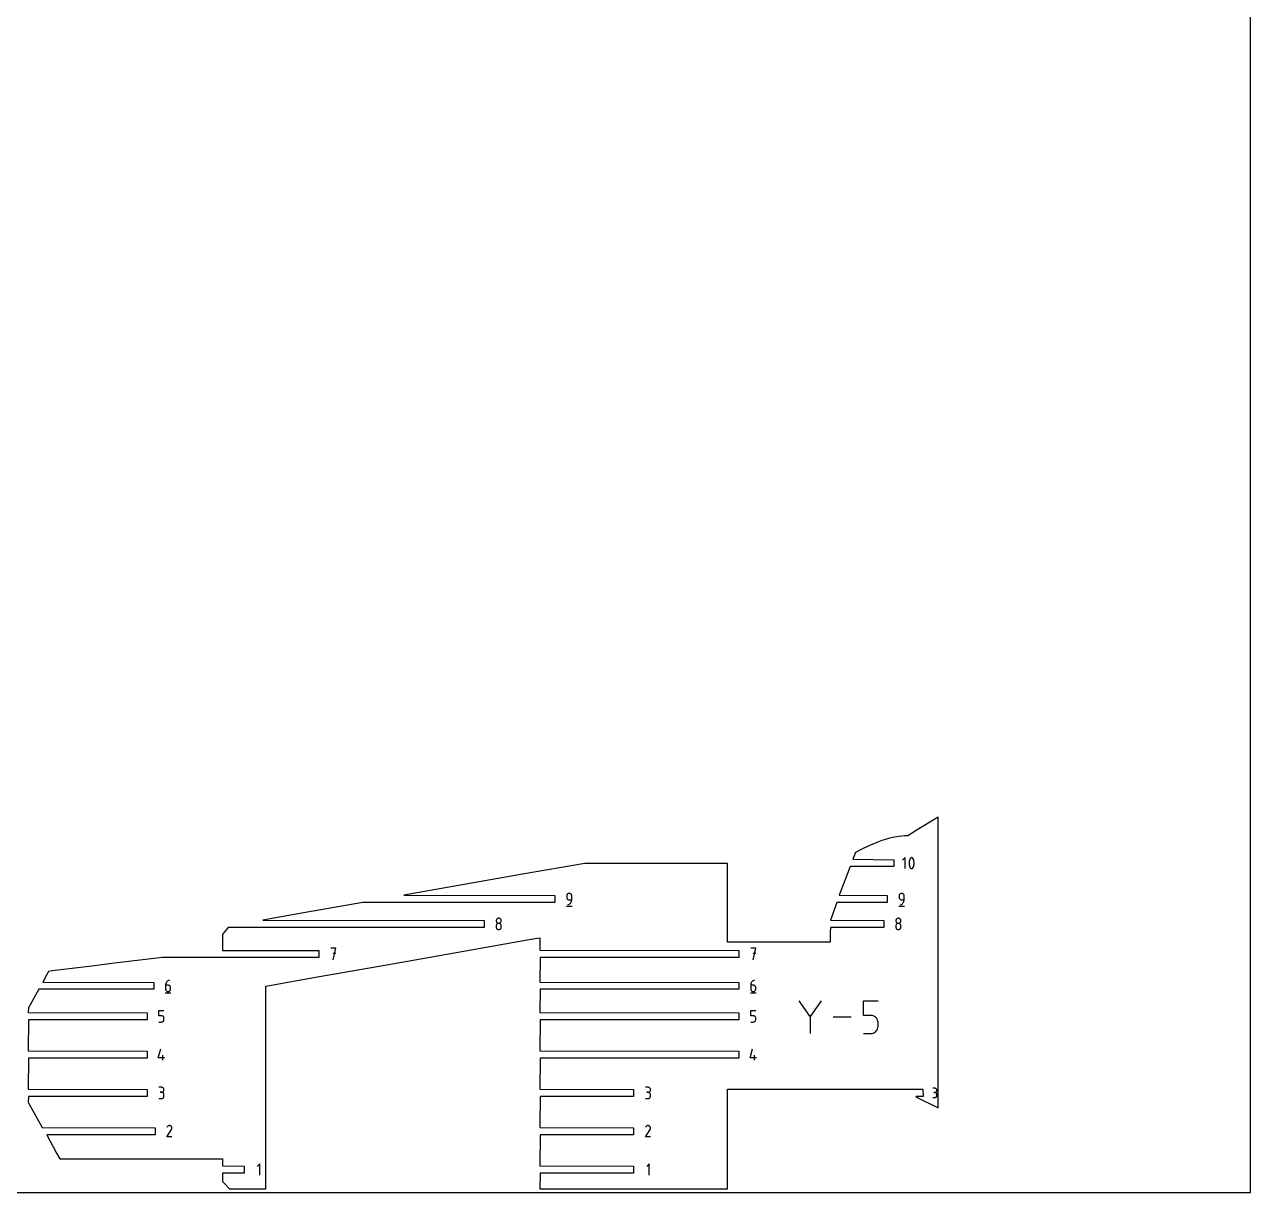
# Model space of a CAD drawing. Extents: x 0 to 900, y 0 to 1000.
# Drawn here: x 385 to 900, y 0 to 491 of the extents above; entities that cross this region are included whole.
import ezdxf

# ---------------------------------------------------------------- set-up
doc = ezdxf.new("R2010")
doc.units = 0

msp = doc.modelspace()

# ---------------------------------------------------------------- linework, layer by layer
at = {"layer": 'annotation', "color": 1}
for p, q in [((754.936524, 140.647432), (753.909946, 139.620564)), ((754.936524, 136.029712), (754.936524, 140.647432)), ((756.712626, 139.000198), (756.668373, 138.557967)), ((756.801131, 139.437188), (756.712626, 139.000198)), ((756.93389, 139.865521), (756.801131, 139.437188)), ((757.110901, 140.281782), (756.93389, 139.865521)), ((757.17051, 140.380909), (757.110901, 140.281782)), ((757.110901, 140.281782), (757.110901, 140.281782)), ((757.244799, 140.465383), (757.17051, 140.380909)), ((757.331308, 140.534386), (757.244799, 140.465383)), ((757.427576, 140.587101), (757.331308, 140.534386)), ((757.531145, 140.62271), (757.427576, 140.587101)), ((757.639554, 140.640396), (757.531145, 140.62271)), ((757.750345, 140.639341), (757.639554, 140.640396)), ((757.861057, 140.618727), (757.750345, 140.639341)), ((757.969231, 140.577738), (757.861057, 140.618727)), ((758.010641, 140.555977), (757.969231, 140.577738)), ((757.969231, 140.577738), (757.969231, 140.577738)), ((758.050379, 140.530982), (758.010641, 140.555977)), ((758.08825, 140.50295), (758.050379, 140.530982)), ((758.124062, 140.47208), (758.08825, 140.50295)), ((758.157622, 140.438569), (758.124062, 140.47208)), ((758.188736, 140.402614), (758.157622, 140.438569)), ((758.217212, 140.364415), (758.188736, 140.402614)), ((758.242856, 140.324168), (758.217212, 140.364415)), ((758.265476, 140.282072), (758.242856, 140.324168)), ((758.443345, 139.864953), (758.265476, 140.282072)), ((758.265476, 140.282072), (758.265476, 140.282072)), ((758.576748, 139.435976), (758.443345, 139.864953)), ((758.665682, 138.998557), (758.576748, 139.435976)), ((758.71015, 138.556111), (758.665682, 138.998557)), ((756.668373, 138.557967), (756.668373, 138.11391)), ((756.668373, 138.11391), (756.712626, 137.671443)), ((756.712626, 137.671443), (756.801131, 137.233981)), ((756.801131, 137.233981), (756.93389, 136.80494)), ((756.93389, 136.80494), (757.110901, 136.387735)), ((757.110901, 136.387735), (757.110901, 136.387735)), ((757.110901, 136.387735), (757.133439, 136.345723)), ((757.133439, 136.345723), (757.158894, 136.305677)), ((757.158894, 136.305677), (757.187159, 136.267718)), ((757.187159, 136.267718), (757.218126, 136.231969)), ((757.218126, 136.231969), (757.25169, 136.198552)), ((757.25169, 136.198552), (757.287741, 136.167586)), ((757.287741, 136.167586), (757.326174, 136.139195)), ((757.326174, 136.139195), (757.36688, 136.113499)), ((757.36688, 136.113499), (757.409753, 136.090621)), ((757.409753, 136.090621), (757.409753, 136.090621)), ((757.409753, 136.090621), (757.517074, 136.050501)), ((757.517074, 136.050501), (757.627142, 136.030569)), ((757.627142, 136.030569), (757.737466, 136.030012)), ((757.737466, 136.030012), (757.84556, 136.048017)), ((757.84556, 136.048017), (757.948935, 136.083771)), ((757.948935, 136.083771), (758.045102, 136.136461)), ((758.045102, 136.136461), (758.131573, 136.205276)), ((758.131573, 136.205276), (758.205861, 136.289401)), ((758.205861, 136.289401), (758.265476, 136.388025)), ((758.265476, 136.388025), (758.443345, 136.804372)), ((758.265476, 136.388025), (758.265476, 136.388025)), ((758.443345, 136.804372), (758.576748, 137.23277)), ((758.576748, 137.23277), (758.665682, 137.669802)), ((758.665682, 137.669802), (758.71015, 138.112055)), ((758.71015, 138.112055), (758.71015, 138.556111)), ((612.875196, 124.765575), (612.857987, 124.573819)), ((612.857987, 124.573819), (612.857987, 124.040118)), ((612.857987, 124.040118), (612.857987, 124.040118)), ((612.857987, 124.040118), (612.875196, 123.848372)), ((612.924798, 124.9461), (612.875196, 124.765575)), ((612.875196, 123.848372), (612.924798, 123.667875)), ((613.003757, 125.11237), (612.924798, 124.9461)), ((612.924798, 123.667875), (613.003757, 123.501645)), ((613.109033, 125.261359), (613.003757, 125.11237)), ((613.237591, 125.390043), (613.109033, 125.261359)), ((613.386393, 125.495396), (613.237591, 125.390043)), ((613.5524, 125.574394), (613.386393, 125.495396)), ((613.732577, 125.62401), (613.5524, 125.574394)), ((613.923884, 125.641222), (613.732577, 125.62401)), ((614.115589, 125.62401), (613.923884, 125.641222)), ((613.923884, 125.641222), (613.923884, 125.641222)), ((614.295976, 125.574394), (614.115589, 125.62401)), ((614.462045, 125.495396), (614.295976, 125.574394)), ((614.610797, 125.390043), (614.462045, 125.495396)), ((614.739231, 125.261359), (614.610797, 125.390043)), ((614.844347, 125.11237), (614.739231, 125.261359)), ((614.923144, 124.9461), (614.844347, 125.11237)), ((614.972622, 124.765575), (614.923144, 124.9461)), ((614.989782, 124.573819), (614.972622, 124.765575)), ((614.989782, 122.973016), (614.989782, 124.573819)), ((614.989782, 124.573819), (614.989782, 124.573819)), ((752.466287, 124.765575), (752.449077, 124.573819)), ((752.449077, 124.573819), (752.449077, 124.040118)), ((752.449077, 124.040118), (752.449077, 124.040118)), ((752.449077, 124.040118), (752.466287, 123.848372)), ((752.515889, 124.9461), (752.466287, 124.765575)), ((752.466287, 123.848372), (752.515889, 123.667875)), ((752.594847, 125.11237), (752.515889, 124.9461)), ((752.515889, 123.667875), (752.594847, 123.501645)), ((752.700124, 125.261359), (752.594847, 125.11237)), ((752.828682, 125.390043), (752.700124, 125.261359)), ((752.977483, 125.495396), (752.828682, 125.390043)), ((753.143491, 125.574394), (752.977483, 125.495396)), ((753.323667, 125.62401), (753.143491, 125.574394)), ((753.514975, 125.641222), (753.323667, 125.62401)), ((753.706679, 125.62401), (753.514975, 125.641222)), ((753.514975, 125.641222), (753.514975, 125.641222)), ((753.887066, 125.574394), (753.706679, 125.62401)), ((754.053136, 125.495396), (753.887066, 125.574394)), ((754.201887, 125.390043), (754.053136, 125.495396)), ((754.330321, 125.261359), (754.201887, 125.390043)), ((754.435437, 125.11237), (754.330321, 125.261359)), ((754.514234, 124.9461), (754.435437, 125.11237)), ((754.563713, 124.765575), (754.514234, 124.9461)), ((754.580872, 124.573819), (754.563713, 124.765575)), ((754.580872, 122.973016), (754.580872, 124.573819)), ((754.580872, 124.573819), (754.580872, 124.573819)), ((612.724787, 120.241222), (615.124787, 120.241222)), ((613.003757, 123.501645), (613.109033, 123.352703)), ((613.109033, 123.352703), (613.237591, 123.22407)), ((613.237591, 123.22407), (613.386393, 123.118764)), ((613.386393, 123.118764), (613.5524, 123.039806)), ((613.390484, 120.841222), (613.695299, 120.954811)), ((613.390484, 120.841222), (613.390484, 120.841222)), ((613.5524, 123.039806), (613.732577, 122.990217)), ((613.695299, 120.954811), (613.975082, 121.108347)), ((613.732577, 122.990217), (613.923884, 122.973016)), ((613.923884, 122.973016), (614.989782, 122.973016)), ((613.975082, 121.108347), (614.226941, 121.297919)), ((614.226941, 121.297919), (614.447984, 121.519613)), ((614.447984, 121.519613), (614.635321, 121.769519)), ((614.635321, 121.769519), (614.786061, 122.043725)), ((614.786061, 122.043725), (614.897312, 122.338317)), ((614.897312, 122.338317), (614.966182, 122.649385)), ((614.966182, 122.649385), (614.989782, 122.973016)), ((752.315878, 120.241222), (754.715878, 120.241222)), ((752.594847, 123.501645), (752.700124, 123.352703)), ((752.700124, 123.352703), (752.828682, 123.22407)), ((752.828682, 123.22407), (752.977483, 123.118764)), ((752.977483, 123.118764), (753.143491, 123.039806)), ((752.981575, 120.841222), (753.28639, 120.954811)), ((752.981575, 120.841222), (752.981575, 120.841222)), ((753.143491, 123.039806), (753.323667, 122.990217)), ((753.28639, 120.954811), (753.566172, 121.108347)), ((753.323667, 122.990217), (753.514975, 122.973016)), ((753.514975, 122.973016), (754.580872, 122.973016)), ((753.566172, 121.108347), (753.818031, 121.297919)), ((753.818031, 121.297919), (754.039075, 121.519613)), ((754.039075, 121.519613), (754.226412, 121.769519)), ((754.226412, 121.769519), (754.377151, 122.043725)), ((754.377151, 122.043725), (754.488402, 122.338317)), ((754.488402, 122.338317), (754.557273, 122.649385)), ((754.557273, 122.649385), (754.580872, 122.973016)), ((583.272418, 114.322176), (583.255219, 114.131316)), ((583.255219, 114.131316), (583.255219, 114.131316)), ((583.255219, 114.131316), (583.272428, 113.93956)), ((583.321996, 114.502003), (583.272418, 114.322176)), ((583.272428, 113.93956), (583.32203, 113.759035)), ((583.400922, 114.667749), (583.321996, 114.502003)), ((583.32203, 113.759035), (583.400988, 113.592765)), ((583.506166, 114.816362), (583.400922, 114.667749)), ((583.400988, 113.592765), (583.506265, 113.443776)), ((583.634699, 114.944794), (583.506166, 114.816362)), ((583.506265, 113.443776), (583.634823, 113.315092)), ((583.783491, 115.049994), (583.634699, 114.944794)), ((583.634823, 113.315092), (583.783624, 113.209739)), ((583.949511, 115.128913), (583.783491, 115.049994)), ((584.129729, 115.178501), (583.949511, 115.128913)), ((584.321116, 115.195708), (584.129729, 115.178501)), ((584.512503, 115.178501), (584.321116, 115.195708)), ((584.321116, 115.195708), (584.321116, 115.195708)), ((584.692722, 115.128913), (584.512503, 115.178501)), ((584.858742, 115.049994), (584.692722, 115.128913)), ((584.858608, 113.209739), (585.007409, 113.315092)), ((585.007533, 114.944794), (584.858742, 115.049994)), ((585.007409, 113.315092), (585.135967, 113.443776)), ((585.136066, 114.816362), (585.007533, 114.944794)), ((585.135967, 113.443776), (585.241244, 113.592765)), ((585.241311, 114.667749), (585.136066, 114.816362)), ((585.241244, 113.592765), (585.320202, 113.759035)), ((585.320237, 114.502003), (585.241311, 114.667749)), ((585.320202, 113.759035), (585.369804, 113.93956)), ((585.369814, 114.322176), (585.320237, 114.502003)), ((585.369804, 113.93956), (585.387014, 114.131316)), ((585.387014, 114.131316), (585.369814, 114.322176)), ((585.387014, 114.131316), (585.387014, 114.131316)), ((751.101196, 114.322176), (751.083996, 114.131316)), ((751.083996, 114.131316), (751.083996, 114.131316)), ((751.083996, 114.131316), (751.101205, 113.93956)), ((751.150773, 114.502003), (751.101196, 114.322176)), ((751.101205, 113.93956), (751.150808, 113.759035)), ((751.229699, 114.667749), (751.150773, 114.502003)), ((751.150808, 113.759035), (751.229766, 113.592765)), ((751.334944, 114.816362), (751.229699, 114.667749)), ((751.229766, 113.592765), (751.335043, 113.443776)), ((751.463477, 114.944794), (751.334944, 114.816362)), ((751.335043, 113.443776), (751.463601, 113.315092)), ((751.612268, 115.049994), (751.463477, 114.944794)), ((751.463601, 113.315092), (751.612402, 113.209739)), ((751.778288, 115.128913), (751.612268, 115.049994)), ((751.958507, 115.178501), (751.778288, 115.128913)), ((752.149894, 115.195708), (751.958507, 115.178501)), ((752.341281, 115.178501), (752.149894, 115.195708)), ((752.149894, 115.195708), (752.149894, 115.195708)), ((752.521499, 115.128913), (752.341281, 115.178501)), ((752.687519, 115.049994), (752.521499, 115.128913)), ((752.687386, 113.209739), (752.836187, 113.315092)), ((752.836311, 114.944794), (752.687519, 115.049994)), ((752.836187, 113.315092), (752.964745, 113.443776)), ((752.964844, 114.816362), (752.836311, 114.944794)), ((752.964745, 113.443776), (753.070021, 113.592765)), ((753.070088, 114.667749), (752.964844, 114.816362)), ((753.070021, 113.592765), (753.14898, 113.759035)), ((753.149014, 114.502003), (753.070088, 114.667749)), ((753.14898, 113.759035), (753.198582, 113.93956)), ((753.198592, 114.322176), (753.149014, 114.502003)), ((753.198582, 113.93956), (753.215791, 114.131316)), ((753.215791, 114.131316), (753.198592, 114.322176)), ((753.215791, 114.131316), (753.215791, 114.131316)), ((583.272418, 112.188478), (583.255219, 111.996812)), ((583.255219, 111.996812), (583.255219, 111.46582)), ((583.255219, 111.46582), (583.255219, 111.46582)), ((583.255219, 111.46582), (583.272428, 111.274167)), ((583.321996, 112.368934), (583.272418, 112.188478)), ((583.272428, 111.274167), (583.32203, 111.093919)), ((583.400922, 112.535151), (583.321996, 112.368934)), ((583.32203, 111.093919), (583.400988, 110.92805)), ((583.506166, 112.684103), (583.400922, 112.535151)), ((583.400988, 110.92805), (583.506265, 110.779535)), ((583.634699, 112.812761), (583.506166, 112.684103)), ((583.506265, 110.779535), (583.634823, 110.651351)), ((583.783491, 112.918099), (583.634699, 112.812761)), ((583.634823, 110.651351), (583.783624, 110.546473)), ((583.949511, 112.997089), (583.783491, 112.918099)), ((583.783624, 113.209739), (583.949632, 113.130742)), ((583.783624, 110.546473), (583.949632, 110.467876)), ((584.129729, 113.046703), (583.949511, 112.997089)), ((583.949632, 113.130742), (584.129808, 113.081125)), ((583.949632, 110.467876), (584.129808, 110.418536)), ((584.321116, 113.063914), (584.129729, 113.046703)), ((584.129808, 113.081125), (584.321116, 113.063914)), ((584.129808, 110.418536), (584.321116, 110.401428)), ((584.321116, 113.063914), (584.512424, 113.081125)), ((584.512503, 113.046713), (584.321116, 113.063914)), ((584.321116, 113.063914), (584.321116, 113.063914)), ((584.321116, 113.063914), (584.321116, 113.063914)), ((584.321116, 110.401428), (584.512424, 110.418536)), ((584.321116, 110.401428), (584.321116, 110.401428)), ((584.512424, 113.081125), (584.6926, 113.130742)), ((584.512424, 110.418536), (584.6926, 110.467876)), ((584.692722, 112.997124), (584.512503, 113.046713)), ((584.6926, 113.130742), (584.858608, 113.209739)), ((584.6926, 110.467876), (584.858608, 110.546473)), ((584.858742, 112.918166), (584.692722, 112.997124)), ((584.858608, 110.546473), (585.007409, 110.651351)), ((585.007533, 112.812861), (584.858742, 112.918166)), ((585.007409, 110.651351), (585.135967, 110.779535)), ((585.136066, 112.684227), (585.007533, 112.812861)), ((585.135967, 110.779535), (585.241244, 110.92805)), ((585.241311, 112.535285), (585.136066, 112.684227)), ((585.241244, 110.92805), (585.320202, 111.093919)), ((585.320237, 112.369055), (585.241311, 112.535285)), ((585.320202, 111.093919), (585.369804, 111.274167)), ((585.369814, 112.188558), (585.320237, 112.369055)), ((585.369804, 111.274167), (585.387014, 111.46582)), ((585.387014, 111.996812), (585.369814, 112.188558)), ((585.387014, 111.46582), (585.387014, 111.996812)), ((585.387014, 111.996812), (585.387014, 111.996812)), ((751.101196, 112.188478), (751.083996, 111.996812)), ((751.083996, 111.996812), (751.083996, 111.46582)), ((751.083996, 111.46582), (751.083996, 111.46582)), ((751.083996, 111.46582), (751.101205, 111.274167)), ((751.150773, 112.368934), (751.101196, 112.188478)), ((751.101205, 111.274167), (751.150808, 111.093919)), ((751.229699, 112.535151), (751.150773, 112.368934)), ((751.150808, 111.093919), (751.229766, 110.92805)), ((751.334944, 112.684103), (751.229699, 112.535151)), ((751.229766, 110.92805), (751.335043, 110.779535)), ((751.463477, 112.812761), (751.334944, 112.684103)), ((751.335043, 110.779535), (751.463601, 110.651351)), ((751.612268, 112.918099), (751.463477, 112.812761)), ((751.463601, 110.651351), (751.612402, 110.546473)), ((751.778288, 112.997089), (751.612268, 112.918099)), ((751.612402, 113.209739), (751.778409, 113.130742)), ((751.612402, 110.546473), (751.778409, 110.467876)), ((751.958507, 113.046703), (751.778288, 112.997089)), ((751.778409, 113.130742), (751.958586, 113.081125)), ((751.778409, 110.467876), (751.958586, 110.418536)), ((752.149894, 113.063914), (751.958507, 113.046703)), ((751.958586, 113.081125), (752.149894, 113.063914)), ((751.958586, 110.418536), (752.149894, 110.401428)), ((752.149894, 113.063914), (752.341202, 113.081125)), ((752.341281, 113.046713), (752.149894, 113.063914)), ((752.149894, 113.063914), (752.149894, 113.063914)), ((752.149894, 113.063914), (752.149894, 113.063914)), ((752.149894, 110.401428), (752.341202, 110.418536)), ((752.149894, 110.401428), (752.149894, 110.401428)), ((752.341202, 113.081125), (752.521378, 113.130742)), ((752.341202, 110.418536), (752.521378, 110.467876)), ((752.521499, 112.997124), (752.341281, 113.046713)), ((752.521378, 113.130742), (752.687386, 113.209739)), ((752.521378, 110.467876), (752.687386, 110.546473)), ((752.687519, 112.918166), (752.521499, 112.997124)), ((752.687386, 110.546473), (752.836187, 110.651351)), ((752.836311, 112.812861), (752.687519, 112.918166)), ((752.836187, 110.651351), (752.964745, 110.779535)), ((752.964844, 112.684227), (752.836311, 112.812861)), ((752.964745, 110.779535), (753.070021, 110.92805)), ((753.070088, 112.535285), (752.964844, 112.684227)), ((753.070021, 110.92805), (753.14898, 111.093919)), ((753.149014, 112.369055), (753.070088, 112.535285)), ((753.14898, 111.093919), (753.198582, 111.274167)), ((753.198592, 112.188558), (753.149014, 112.369055)), ((753.198582, 111.274167), (753.215791, 111.46582)), ((753.215791, 111.996812), (753.198592, 112.188558)), ((753.215791, 111.46582), (753.215791, 111.996812)), ((753.215791, 111.996812), (753.215791, 111.996812)), ((515.930843, 102.571909), (513.796339, 102.571909)), ((514.863741, 97.771909), (515.930843, 102.571909)), ((515.930843, 100.434395), (514.863741, 100.434395)), ((692.262344, 102.571909), (690.12784, 102.571909)), ((691.195242, 97.771909), (692.262344, 102.571909)), ((692.262344, 100.434395), (691.195242, 100.434395)), ((444.522294, 87.708046), (444.453406, 87.396321)), ((444.633592, 88.003189), (444.522294, 87.708046)), ((444.784423, 88.277886), (444.633592, 88.003189)), ((444.971911, 88.52827), (444.784423, 88.277886)), ((445.19318, 88.750478), (444.971911, 88.52827)), ((445.445354, 88.940645), (445.19318, 88.750478)), ((445.725555, 89.094905), (445.445354, 88.940645)), ((446.030908, 89.209394), (445.725555, 89.094905)), ((446.030908, 89.209394), (446.030908, 89.209394)), ((690.221835, 87.708046), (690.152947, 87.396321)), ((690.333133, 88.003189), (690.221835, 87.708046)), ((690.483964, 88.277886), (690.333133, 88.003189)), ((690.671452, 88.52827), (690.483964, 88.277886)), ((690.892721, 88.750478), (690.671452, 88.52827)), ((691.144895, 88.940645), (690.892721, 88.750478)), ((691.425096, 89.094905), (691.144895, 88.940645)), ((691.730449, 89.209394), (691.425096, 89.094905)), ((691.730449, 89.209394), (691.730449, 89.209394)), ((444.296303, 83.809394), (446.696303, 83.809394)), ((444.453406, 87.396321), (444.429804, 87.071879)), ((444.429804, 87.071879), (444.429804, 85.476495)), ((445.495701, 87.071879), (444.429804, 87.071879)), ((444.429804, 85.476495), (444.429804, 85.476495)), ((444.429804, 85.476495), (444.447013, 85.28475)), ((444.447013, 85.28475), (444.496615, 85.104252)), ((444.496615, 85.104252), (444.575574, 84.938022)), ((444.575574, 84.938022), (444.68085, 84.78908)), ((444.68085, 84.78908), (444.809408, 84.660447)), ((444.809408, 84.660447), (444.958209, 84.555141)), ((444.958209, 84.555141), (445.124217, 84.476184)), ((445.124217, 84.476184), (445.304393, 84.426594)), ((445.304393, 84.426594), (445.495701, 84.409394)), ((445.687405, 87.054771), (445.495701, 87.071879)), ((445.495701, 84.409394), (445.687405, 84.426594)), ((445.495701, 84.409394), (445.495701, 84.409394)), ((445.867792, 87.005431), (445.687405, 87.054771)), ((445.687405, 84.426594), (445.867792, 84.476184)), ((446.033862, 86.926834), (445.867792, 87.005431)), ((445.867792, 84.476184), (446.033862, 84.555141)), ((446.182614, 86.821956), (446.033862, 86.926834)), ((446.033862, 84.555141), (446.182614, 84.660447)), ((446.311048, 86.693772), (446.182614, 86.821956)), ((446.182614, 84.660447), (446.311048, 84.78908)), ((446.416163, 86.545258), (446.311048, 86.693772)), ((446.311048, 84.78908), (446.416163, 84.938022)), ((446.494961, 86.379388), (446.416163, 86.545258)), ((446.416163, 84.938022), (446.494961, 85.104252)), ((446.544439, 86.19914), (446.494961, 86.379388)), ((446.494961, 85.104252), (446.544439, 85.28475)), ((446.561599, 86.007487), (446.544439, 86.19914)), ((446.544439, 85.28475), (446.561599, 85.476495)), ((446.561599, 85.476495), (446.561599, 86.007487)), ((446.561599, 86.007487), (446.561599, 86.007487)), ((689.995844, 83.809394), (692.395844, 83.809394)), ((690.152947, 87.396321), (690.129345, 87.071879)), ((690.129345, 87.071879), (690.129345, 85.476495)), ((691.195242, 87.071879), (690.129345, 87.071879)), ((690.129345, 85.476495), (690.129345, 85.476495)), ((690.129345, 85.476495), (690.146554, 85.28475)), ((690.146554, 85.28475), (690.196156, 85.104252)), ((690.196156, 85.104252), (690.275115, 84.938022)), ((690.275115, 84.938022), (690.380391, 84.78908)), ((690.380391, 84.78908), (690.508949, 84.660447)), ((690.508949, 84.660447), (690.657751, 84.555141)), ((690.657751, 84.555141), (690.823758, 84.476184)), ((690.823758, 84.476184), (691.003935, 84.426594)), ((691.003935, 84.426594), (691.195242, 84.409394)), ((691.386947, 87.054771), (691.195242, 87.071879)), ((691.195242, 84.409394), (691.386947, 84.426594)), ((691.195242, 84.409394), (691.195242, 84.409394)), ((691.567334, 87.005431), (691.386947, 87.054771)), ((691.386947, 84.426594), (691.567334, 84.476184)), ((691.733403, 86.926834), (691.567334, 87.005431)), ((691.567334, 84.476184), (691.733403, 84.555141)), ((691.882155, 86.821956), (691.733403, 86.926834)), ((691.733403, 84.555141), (691.882155, 84.660447)), ((692.010589, 86.693772), (691.882155, 86.821956)), ((691.882155, 84.660447), (692.010589, 84.78908)), ((692.115704, 86.545258), (692.010589, 86.693772)), ((692.010589, 84.78908), (692.115704, 84.938022)), ((692.194502, 86.379388), (692.115704, 86.545258)), ((692.115704, 84.938022), (692.194502, 85.104252)), ((692.24398, 86.19914), (692.194502, 86.379388)), ((692.194502, 85.104252), (692.24398, 85.28475)), ((692.26114, 86.007487), (692.24398, 86.19914)), ((692.24398, 85.28475), (692.26114, 85.476495)), ((692.26114, 85.476495), (692.26114, 86.007487)), ((692.26114, 86.007487), (692.26114, 86.007487)), ((715.068872, 73.875689), (710.480953, 80.510446)), ((719.655928, 80.510446), (715.068872, 73.875689)), ((737.492659, 74.385027), (737.492659, 80.510015)), ((737.492659, 80.510015), (743.601258, 80.510015)), ((441.616957, 74.268231), (441.616957, 76.405745)), ((441.616957, 76.405745), (443.748752, 76.405745)), ((442.682855, 74.268231), (441.616957, 74.268231)), ((442.874242, 74.251123), (442.682855, 74.268231)), ((443.05446, 74.201783), (442.874242, 74.251123)), ((443.22048, 74.123186), (443.05446, 74.201783)), ((443.369272, 74.018308), (443.22048, 74.123186)), ((443.497805, 73.890124), (443.369272, 74.018308)), ((443.497706, 71.985432), (443.602982, 72.134374)), ((443.603049, 73.741609), (443.497805, 73.890124)), ((443.602982, 72.134374), (443.681941, 72.300604)), ((443.681975, 73.57574), (443.603049, 73.741609)), ((443.681941, 72.300604), (443.731543, 72.481101)), ((443.731553, 73.395491), (443.681975, 73.57574)), ((443.731543, 72.481101), (443.748752, 72.672847)), ((443.748752, 73.203839), (443.731553, 73.395491)), ((443.748752, 72.672847), (443.748752, 73.203839)), ((443.748752, 73.203839), (443.748752, 73.203839)), ((690.129345, 74.268231), (690.129345, 76.405745)), ((690.129345, 76.405745), (692.26114, 76.405745)), ((691.195242, 74.268231), (690.129345, 74.268231)), ((691.38663, 74.251123), (691.195242, 74.268231)), ((691.566848, 74.201783), (691.38663, 74.251123)), ((691.732868, 74.123186), (691.566848, 74.201783)), ((691.881659, 74.018308), (691.732868, 74.123186)), ((692.010192, 73.890124), (691.881659, 74.018308)), ((692.010093, 71.985432), (692.11537, 72.134374)), ((692.115437, 73.741609), (692.010192, 73.890124)), ((692.11537, 72.134374), (692.194328, 72.300604)), ((692.194363, 73.57574), (692.115437, 73.741609)), ((692.194328, 72.300604), (692.243931, 72.481101)), ((692.243941, 73.395491), (692.194363, 73.57574)), ((692.243931, 72.481101), (692.26114, 72.672847)), ((692.26114, 73.203839), (692.243941, 73.395491)), ((692.26114, 72.672847), (692.26114, 73.203839)), ((692.26114, 73.203839), (692.26114, 73.203839)), ((715.068872, 74.40961), (715.068872, 66.755316)), ((732.336102, 73.632881), (724.815504, 73.632881)), ((740.546958, 74.385027), (737.492659, 74.385027)), ((741.095373, 74.336005), (740.546958, 74.385027)), ((741.611784, 74.194622), (741.095373, 74.336005)), ((742.08751, 73.969404), (741.611784, 74.194622)), ((742.513867, 73.668878), (742.08751, 73.969404)), ((742.882175, 73.301571), (742.513867, 73.668878)), ((743.18375, 72.876007), (742.882175, 73.301571)), ((743.409911, 72.400713), (743.18375, 72.876007)), ((743.551974, 71.884215), (743.409911, 72.400713)), ((441.616957, 71.605745), (442.682855, 71.605745)), ((442.682855, 71.605745), (442.874162, 71.622946)), ((442.682855, 71.605745), (442.682855, 71.605745)), ((442.874162, 71.622946), (443.054339, 71.672535)), ((443.054339, 71.672535), (443.220346, 71.751493)), ((443.220346, 71.751493), (443.369148, 71.856798)), ((443.369148, 71.856798), (443.497706, 71.985432)), ((690.129345, 71.605745), (691.195242, 71.605745)), ((691.195242, 71.605745), (691.38655, 71.622946)), ((691.195242, 71.605745), (691.195242, 71.605745)), ((691.38655, 71.622946), (691.566727, 71.672535)), ((691.566727, 71.672535), (691.732734, 71.751493)), ((691.732734, 71.751493), (691.881536, 71.856798)), ((691.881536, 71.856798), (692.010093, 71.985432)), ((741.095145, 66.805035), (741.611436, 66.947132)), ((741.611436, 66.947132), (742.087126, 67.173382)), ((742.087126, 67.173382), (742.513512, 67.475133)), ((742.513512, 67.475133), (742.881891, 67.843729)), ((742.881891, 67.843729), (743.183559, 68.270517)), ((743.183559, 68.270517), (743.409811, 68.746844)), ((743.409811, 68.746844), (743.551946, 69.264055)), ((743.551946, 69.264055), (743.601258, 69.813497)), ((743.601258, 71.33504), (743.551974, 71.884215)), ((743.601258, 69.813497), (743.601258, 71.33504)), ((743.601258, 71.33504), (743.601258, 71.33504)), ((737.492659, 66.755747), (740.546958, 66.755747)), ((740.546958, 66.755747), (741.095145, 66.805035)), ((740.546958, 66.755747), (740.546958, 66.755747)), ((441.350257, 56.579903), (442.414649, 60.312802)), ((443.216556, 55.512802), (443.216556, 57.644597)), ((689.862645, 56.579903), (690.927037, 60.312802)), ((691.728944, 55.512802), (691.728944, 57.644597)), ((444.015452, 56.579903), (441.350257, 56.579903)), ((692.52784, 56.579903), (689.862645, 56.579903)), ((442.682855, 44.21429), (441.616957, 44.21429)), ((442.682855, 42.082495), (442.149154, 42.082495)), ((442.149154, 42.082495), (442.682855, 42.082495)), ((442.874559, 44.197083), (442.682855, 44.21429)), ((442.682855, 42.082495), (442.874559, 42.099706)), ((442.874559, 42.065288), (442.682855, 42.082495)), ((442.682855, 42.082495), (442.682855, 42.082495)), ((443.054946, 44.147495), (442.874559, 44.197083)), ((442.874559, 42.099706), (443.054946, 42.149323)), ((443.054946, 42.0157), (442.874559, 42.065288)), ((443.221016, 44.068576), (443.054946, 44.147495)), ((443.054946, 42.149323), (443.221016, 42.228321)), ((443.221016, 41.936781), (443.054946, 42.0157)), ((443.369767, 43.963376), (443.221016, 44.068576)), ((443.221016, 42.228321), (443.369767, 42.333674)), ((443.369767, 41.831581), (443.221016, 41.936781)), ((443.498201, 43.834944), (443.369767, 43.963376)), ((443.369767, 42.333674), (443.498201, 42.462357)), ((443.498201, 41.703149), (443.369767, 41.831581)), ((443.603317, 43.68633), (443.498201, 43.834944)), ((443.498201, 42.462357), (443.603317, 42.611347)), ((443.603317, 41.554535), (443.498201, 41.703149)), ((443.682114, 43.520585), (443.603317, 43.68633)), ((443.603317, 42.611347), (443.682114, 42.777616)), ((443.682114, 41.38879), (443.603317, 41.554535)), ((443.731593, 43.340757), (443.682114, 43.520585)), ((443.682114, 42.777616), (443.731593, 42.958142)), ((443.731593, 41.208962), (443.682114, 41.38879)), ((443.748752, 43.149898), (443.731593, 43.340757)), ((443.731593, 42.958142), (443.748752, 43.149898)), ((443.748752, 41.018103), (443.731593, 41.208962)), ((443.748752, 43.149898), (443.748752, 43.149898)), ((646.996899, 44.21429), (645.931001, 44.21429)), ((646.996899, 42.082495), (646.463197, 42.082495)), ((646.463197, 42.082495), (646.996899, 42.082495)), ((647.188603, 44.197083), (646.996899, 44.21429)), ((646.996899, 42.082495), (647.188603, 42.099706)), ((647.188603, 42.065288), (646.996899, 42.082495)), ((646.996899, 42.082495), (646.996899, 42.082495)), ((647.36899, 44.147495), (647.188603, 44.197083)), ((647.188603, 42.099706), (647.36899, 42.149323)), ((647.36899, 42.0157), (647.188603, 42.065288)), ((647.535059, 44.068576), (647.36899, 44.147495)), ((647.36899, 42.149323), (647.535059, 42.228321)), ((647.535059, 41.936781), (647.36899, 42.0157)), ((647.683811, 43.963376), (647.535059, 44.068576)), ((647.535059, 42.228321), (647.683811, 42.333674)), ((647.683811, 41.831581), (647.535059, 41.936781)), ((647.812245, 43.834944), (647.683811, 43.963376)), ((647.683811, 42.333674), (647.812245, 42.462357)), ((647.812245, 41.703149), (647.683811, 41.831581)), ((647.917361, 43.68633), (647.812245, 43.834944)), ((647.812245, 42.462357), (647.917361, 42.611347)), ((647.917361, 41.554535), (647.812245, 41.703149)), ((647.996158, 43.520585), (647.917361, 43.68633)), ((647.917361, 42.611347), (647.996158, 42.777616)), ((647.996158, 41.38879), (647.917361, 41.554535)), ((648.045636, 43.340757), (647.996158, 43.520585)), ((647.996158, 42.777616), (648.045636, 42.958142)), ((648.045636, 41.208962), (647.996158, 41.38879)), ((648.062796, 43.149898), (648.045636, 43.340757)), ((648.045636, 42.958142), (648.062796, 43.149898)), ((648.062796, 41.018103), (648.045636, 41.208962)), ((648.062796, 43.149898), (648.062796, 43.149898)), ((767.433453, 43.762112), (766.568845, 43.762112)), ((767.433453, 42.032897), (767.000538, 42.032897)), ((767.000538, 42.032897), (767.433453, 42.032897)), ((767.588954, 43.748155), (767.433453, 43.762112)), ((767.433453, 42.032897), (767.588954, 42.046858)), ((767.588954, 42.01894), (767.433453, 42.032897)), ((767.433453, 42.032897), (767.433453, 42.032897)), ((767.735276, 43.707931), (767.588954, 43.748155)), ((767.588954, 42.046858), (767.735276, 42.087105)), ((767.735276, 41.978716), (767.588954, 42.01894)), ((767.869984, 43.643916), (767.735276, 43.707931)), ((767.735276, 42.087105), (767.869984, 42.151184)), ((767.869984, 41.914701), (767.735276, 41.978716)), ((767.990645, 43.558582), (767.869984, 43.643916)), ((767.869984, 42.151184), (767.990645, 42.236642)), ((767.990645, 41.829367), (767.869984, 41.914701)), ((768.094825, 43.454404), (767.990645, 43.558582)), ((767.990645, 42.236642), (768.094825, 42.341024)), ((768.094825, 41.725189), (767.990645, 41.829367)), ((768.18009, 43.333855), (768.094825, 43.454404)), ((768.094825, 42.341024), (768.18009, 42.461878)), ((768.18009, 41.60464), (768.094825, 41.725189)), ((768.244006, 43.19941), (768.18009, 43.333855)), ((768.18009, 42.461878), (768.244006, 42.596748)), ((768.244006, 41.470195), (768.18009, 41.60464)), ((768.284141, 43.053542), (768.244006, 43.19941)), ((768.244006, 42.596748), (768.284141, 42.743182)), ((768.284141, 41.324327), (768.244006, 41.470195)), ((768.29806, 42.898726), (768.284141, 43.053542)), ((768.284141, 42.743182), (768.29806, 42.898726)), ((768.29806, 41.169511), (768.284141, 41.324327)), ((768.29806, 42.898726), (768.29806, 42.898726)), ((441.616957, 39.420009), (442.682855, 39.420009)), ((442.682855, 39.420009), (442.874559, 39.437206)), ((442.682855, 39.420009), (442.682855, 39.420009)), ((442.874559, 39.437206), (443.054946, 39.486769)), ((443.054946, 39.486769), (443.221016, 39.565656)), ((443.221016, 39.565656), (443.369767, 39.670824)), ((443.369767, 39.670824), (443.498201, 39.799231)), ((443.498201, 39.799231), (443.603317, 39.947835)), ((443.603317, 39.947835), (443.682114, 40.113593)), ((443.682114, 40.113593), (443.731593, 40.293462)), ((443.731593, 40.293462), (443.748752, 40.484401)), ((443.748752, 40.484401), (443.748752, 41.018103)), ((443.748752, 41.018103), (443.748752, 41.018103)), ((645.931001, 39.420009), (646.996899, 39.420009)), ((646.996899, 39.420009), (647.188603, 39.437206)), ((646.996899, 39.420009), (646.996899, 39.420009)), ((647.188603, 39.437206), (647.36899, 39.486769)), ((647.36899, 39.486769), (647.535059, 39.565656)), ((647.535059, 39.565656), (647.683811, 39.670824)), ((647.683811, 39.670824), (647.812245, 39.799231)), ((647.812245, 39.799231), (647.917361, 39.947835)), ((647.917361, 39.947835), (647.996158, 40.113593)), ((647.996158, 40.113593), (648.045636, 40.293462)), ((648.045636, 40.293462), (648.062796, 40.484401)), ((648.062796, 40.484401), (648.062796, 41.018103)), ((648.062796, 41.018103), (648.062796, 41.018103)), ((766.568845, 39.87321), (767.433453, 39.87321)), ((767.433453, 39.87321), (767.588954, 39.887159)), ((767.433453, 39.87321), (767.433453, 39.87321)), ((767.588954, 39.887159), (767.735276, 39.927363)), ((767.735276, 39.927363), (767.869984, 39.991352)), ((767.869984, 39.991352), (767.990645, 40.07666)), ((767.990645, 40.07666), (768.094825, 40.180818)), ((768.094825, 40.180818), (768.18009, 40.301358)), ((768.18009, 40.301358), (768.244006, 40.435813)), ((768.244006, 40.435813), (768.284141, 40.581715)), ((768.284141, 40.581715), (768.29806, 40.736597)), ((768.29806, 40.736597), (768.29806, 41.169511)), ((768.29806, 41.169511), (768.29806, 41.169511)), ((444.989635, 23.326876), (446.959483, 26.498079)), ((445.132618, 27.593175), (444.992645, 27.324669)), ((445.243697, 27.750687), (445.132618, 27.593175)), ((445.376967, 27.882173), (445.243697, 27.750687)), ((445.528375, 27.986581), (445.376967, 27.882173)), ((445.693868, 28.062856), (445.528375, 27.986581)), ((445.869392, 28.109946), (445.693868, 28.062856)), ((446.050894, 28.126798), (445.869392, 28.109946)), ((446.234322, 28.11236), (446.050894, 28.126798)), ((446.415621, 28.065578), (446.234322, 28.11236)), ((446.590739, 27.985399), (446.415621, 28.065578)), ((446.747363, 27.874181), (446.590739, 27.985399)), ((446.590739, 27.985399), (446.590739, 27.985399)), ((446.878317, 27.74072), (446.747363, 27.874181)), ((446.982438, 27.589106), (446.878317, 27.74072)), ((446.959483, 26.498079), (446.961838, 26.500993)), ((446.959483, 26.498079), (446.959483, 26.498079)), ((446.961838, 26.500993), (446.964096, 26.503932)), ((446.964096, 26.503932), (446.966273, 26.50692)), ((446.966273, 26.50692), (446.968382, 26.509983)), ((446.968382, 26.509983), (446.97044, 26.513144)), ((446.97044, 26.513144), (446.97246, 26.51643)), ((446.97246, 26.51643), (446.974458, 26.519864)), ((446.974458, 26.519864), (446.976449, 26.523472)), ((446.976449, 26.523472), (446.978447, 26.527278)), ((446.978447, 26.527278), (447.059782, 26.70191)), ((446.978447, 26.527278), (446.978447, 26.527278)), ((447.058561, 27.42343), (446.982438, 27.589106)), ((447.105521, 27.247782), (447.058561, 27.42343)), ((447.059782, 26.70191), (447.107296, 26.882931)), ((447.122154, 27.066252), (447.105521, 27.247782)), ((447.107296, 26.882931), (447.122154, 27.066252)), ((645.931001, 23.326876), (647.900849, 26.498079)), ((646.073984, 27.593175), (645.934011, 27.324669)), ((646.185063, 27.750687), (646.073984, 27.593175)), ((646.318333, 27.882173), (646.185063, 27.750687)), ((646.469742, 27.986581), (646.318333, 27.882173)), ((646.635234, 28.062856), (646.469742, 27.986581)), ((646.810758, 28.109946), (646.635234, 28.062856)), ((646.992261, 28.126798), (646.810758, 28.109946)), ((647.175688, 28.11236), (646.992261, 28.126798)), ((647.356987, 28.065578), (647.175688, 28.11236)), ((647.532105, 27.985399), (647.356987, 28.065578)), ((647.688729, 27.874181), (647.532105, 27.985399)), ((647.532105, 27.985399), (647.532105, 27.985399)), ((647.819684, 27.74072), (647.688729, 27.874181)), ((647.923805, 27.589106), (647.819684, 27.74072)), ((647.900849, 26.498079), (647.903204, 26.500993)), ((647.900849, 26.498079), (647.900849, 26.498079)), ((647.903204, 26.500993), (647.905462, 26.503932)), ((647.905462, 26.503932), (647.907639, 26.50692)), ((647.907639, 26.50692), (647.909748, 26.509983)), ((647.909748, 26.509983), (647.911806, 26.513144)), ((647.911806, 26.513144), (647.913826, 26.51643)), ((647.913826, 26.51643), (647.915825, 26.519864)), ((647.915825, 26.519864), (647.917815, 26.523472)), ((647.917815, 26.523472), (647.919813, 26.527278)), ((647.919813, 26.527278), (648.001148, 26.70191)), ((647.919813, 26.527278), (647.919813, 26.527278)), ((647.999927, 27.42343), (647.923805, 27.589106)), ((648.046887, 27.247782), (647.999927, 27.42343)), ((648.001148, 26.70191), (648.048662, 26.882931)), ((648.063521, 27.066252), (648.046887, 27.247782)), ((648.048662, 26.882931), (648.063521, 27.066252)), ((447.12143, 23.326876), (444.989635, 23.326876)), ((648.062796, 23.326876), (645.931001, 23.326876)), ((483.956233, 12.033972), (482.889131, 10.966569)), ((483.956233, 7.233972), (483.956233, 12.033972)), ((647.5306, 12.033972), (646.463498, 10.966569)), ((647.5306, 7.233972), (647.5306, 12.033972))]:
    msp.add_line(p, q, dxfattribs=at)
at = {"layer": 'boundary', "color": 5}
for p, q in [((768.812084, 157.61773), (760.773281, 152.678268)), ((768.812084, 152.228606), (768.812084, 157.61773)), ((752.228527, 149.544127), (750.718124, 149.281669)), ((753.648703, 149.693151), (752.228527, 149.544127)), ((754.741397, 149.769443), (753.648703, 149.693151)), ((756.117874, 149.817744), (754.741397, 149.769443)), ((760.773281, 152.678268), (756.117874, 149.817744)), ((768.812085, 135.644171), (768.812084, 152.228606)), ((739.785751, 145.579547), (736.564788, 144.032636)), ((740.383588, 145.849712), (739.785751, 145.579547)), ((743.05292, 146.98688), (740.383588, 145.849712)), ((745.221858, 147.78431), (743.05292, 146.98688)), ((746.138366, 148.09207), (745.221858, 147.78431)), ((748.018719, 148.667018), (746.138366, 148.09207)), ((749.672488, 149.065452), (748.018719, 148.667018)), ((750.718124, 149.281669), (749.672488, 149.065452)), ((734.136794, 142.746072), (733.001447, 139.938571)), ((733.001447, 139.938571), (750.26038, 139.788572)), ((736.564788, 144.032636), (734.136794, 142.746072)), ((750.26038, 139.788572), (750.26038, 136.888571)), ((620.415405, 138.225702), (594.362901, 133.631943)), ((665.548012, 138.225702), (620.415405, 138.225702)), ((680.415398, 138.225702), (665.548012, 138.225702)), ((680.415397, 127.824473), (680.415398, 138.225702)), ((731.847718, 136.888572), (729.603533, 130.977482)), ((750.26038, 136.888571), (731.847718, 136.888572)), ((768.812085, 114.913619), (768.812085, 135.644171)), ((594.362901, 133.631943), (549.176636, 125.664388)), ((729.603533, 130.977482), (727.314384, 124.841221)), ((549.176636, 125.664388), (544.508228, 124.841221)), ((544.508228, 124.841221), (607.874787, 124.691222)), ((607.874787, 124.691222), (607.874787, 121.791221)), ((680.415397, 105.143925), (680.415397, 127.824473)), ((727.314384, 124.841221), (747.465878, 124.691222)), ((747.465878, 124.691222), (747.465878, 121.791221)), ((527.210832, 121.791222), (503.248525, 117.56602)), ((607.874787, 121.791221), (527.210832, 121.791222)), ((726.26227, 121.791222), (723.638178, 114.401578)), ((747.465878, 121.791221), (726.26227, 121.791222)), ((503.248525, 117.56602), (485.302087, 114.401578)), ((485.302087, 114.401578), (578.271718, 114.251578)), ((578.271718, 114.251578), (578.271718, 111.351578)), ((723.638178, 114.401578), (746.100496, 114.251578)), ((746.100496, 114.251578), (746.100496, 111.351578)), ((768.812085, 90.036969), (768.812085, 114.913619)), ((469.129719, 109.426341), (468.266646, 108.397772)), ((468.266646, 108.397772), (468.266646, 102.186897)), ((470.745185, 111.351578), (469.129719, 109.426341)), ((578.271718, 111.351578), (470.745185, 111.351578)), ((723.583752, 111.351578), (723.486857, 109.367267)), ((723.486857, 109.367267), (723.490484, 105.143925)), ((746.100496, 111.351578), (723.583752, 111.351578)), ((554.703889, 98.737814), (597.147836, 106.221828)), ((597.147836, 106.221828), (599.692013, 106.670435)), ((599.692013, 106.670435), (601.579604, 107.003268)), ((601.579604, 107.003268), (601.579604, 101.771909)), ((690.557696, 105.143924), (680.415397, 105.143925)), ((692.243403, 105.143925), (690.557696, 105.143924)), ((694.682438, 105.143925), (692.243403, 105.143925)), ((698.342781, 105.143925), (694.682438, 105.143925)), ((704.166003, 105.143925), (698.342781, 105.143925)), ((714.358244, 105.143924), (704.166003, 105.143925)), ((723.490484, 105.143925), (714.358244, 105.143924)), ((443.091512, 98.721909), (423.051262, 96.259363)), ((508.814343, 98.721909), (443.091512, 98.721909)), ((468.266646, 102.186897), (468.361646, 101.621909)), ((468.361646, 101.621909), (508.814344, 101.621909)), ((508.814344, 101.621909), (508.814343, 98.721909)), ((537.325, 95.673447), (554.703889, 98.737814)), ((601.579604, 101.771909), (685.145845, 101.621909)), ((601.674604, 98.721909), (601.579604, 88.409394)), ((685.145844, 98.721909), (601.674604, 98.721909)), ((685.145845, 101.621909), (685.145844, 98.721909)), ((395.293181, 92.848455), (394.425536, 91.286698)), ((396.803937, 93.034096), (395.293181, 92.848455)), ((412.298708, 94.93809), (396.803937, 93.034096)), ((423.051262, 96.259363), (412.298708, 94.93809)), ((508.193233, 90.536729), (537.325, 95.673447)), ((394.425536, 91.286698), (392.827031, 88.409393)), ((392.827031, 88.409393), (439.446303, 88.259393)), ((439.446303, 88.259393), (439.446303, 85.359394)), ((486.579621, 86.725666), (508.193233, 90.536729)), ((601.579604, 88.409394), (685.145845, 88.259394)), ((685.145845, 88.259394), (685.145845, 85.359393)), ((768.812085, 35.574788), (768.812085, 90.036969)), ((391.14425, 85.359394), (386.81825, 77.593607)), ((439.446303, 85.359394), (391.14425, 85.359394)), ((486.57962, 65.277473), (486.579621, 86.725666)), ((601.674604, 85.359393), (601.579604, 75.605745)), ((685.145845, 85.359393), (601.674604, 85.359393)), ((386.81825, 77.593607), (386.787293, 75.605745)), ((386.787293, 75.605745), (436.633457, 75.455745)), ((386.882293, 72.555745), (386.787293, 59.512801)), ((436.633456, 72.555746), (386.882293, 72.555745)), ((436.633457, 75.455745), (436.633456, 72.555746)), ((601.579604, 75.605745), (685.145844, 75.455746)), ((601.674604, 72.555746), (601.579604, 59.512802)), ((685.145844, 72.555746), (601.674604, 72.555746)), ((685.145844, 75.455746), (685.145844, 72.555746)), ((486.579621, 1.5875), (486.57962, 65.277473)), ((386.787293, 59.512801), (436.633457, 59.362802)), ((436.633457, 59.362802), (436.633457, 56.462802)), ((601.579604, 59.512802), (685.145844, 59.362802)), ((685.145844, 59.362802), (685.145844, 56.462802)), ((386.882293, 56.462802), (386.787293, 43.419858)), ((436.633457, 56.462802), (386.882293, 56.462802)), ((601.674604, 56.462802), (601.579604, 43.419859)), ((685.145844, 56.462802), (601.674604, 56.462802)), ((386.787293, 43.419858), (436.633457, 43.269859)), ((436.633457, 43.269859), (436.633456, 40.369859)), ((601.579604, 43.419859), (640.9475, 43.269858)), ((640.9475, 43.269858), (640.947501, 40.369858)), ((680.415397, 43.419858), (762.422014, 43.419859)), ((680.415397, 41.921893), (680.415397, 43.419858)), ((680.415397, 14.269022), (680.415397, 41.921893)), ((762.422014, 43.419859), (762.517014, 40.369859)), ((386.882293, 40.369859), (386.787293, 37.868501)), ((386.787293, 37.868501), (387.075126, 37.35045)), ((436.633456, 40.369859), (386.882293, 40.369859)), ((387.075126, 37.35045), (392.643759, 27.326915)), ((601.674604, 40.369858), (601.579604, 28.144071)), ((640.947501, 40.369858), (601.674604, 40.369858)), ((759.616943, 40.369858), (759.521943, 40.219859)), ((759.521943, 40.219859), (768.812085, 35.574788)), ((762.517014, 40.369859), (759.616943, 40.369858)), ((392.643759, 27.326915), (440.006134, 27.176915)), ((440.006134, 27.176915), (440.006134, 24.276916)), ((601.579604, 28.144071), (601.579604, 27.326915)), ((601.579604, 27.326915), (640.9475, 27.176916)), ((640.9475, 27.176916), (640.9475, 24.276915)), ((440.006134, 24.276916), (394.516537, 24.276915)), ((394.516537, 24.276915), (398.657268, 16.502603)), ((601.674604, 24.276915), (601.579604, 11.233972)), ((640.9475, 24.276915), (601.674604, 24.276915)), ((398.657268, 16.502603), (400.010468, 14.066844)), ((400.010468, 14.066844), (406.840043, 14.066844)), ((406.840043, 14.066844), (408.238188, 14.066844)), ((408.238188, 14.066844), (458.759492, 14.066844)), ((458.759492, 14.066844), (468.266646, 14.066843)), ((468.266646, 14.066843), (468.266646, 12.928864)), ((468.266646, 12.928864), (468.266646, 11.233972)), ((468.266646, 11.233972), (477.373133, 11.083972)), ((477.373133, 11.083972), (477.373133, 8.183972)), ((601.579604, 11.233972), (640.9475, 11.083972)), ((640.9475, 11.083972), (640.947501, 8.183972)), ((680.415397, 1.587501), (680.415397, 14.269022)), ((468.361646, 8.183972), (468.266646, 4.587505)), ((477.373133, 8.183972), (468.361646, 8.183972)), ((601.674604, 8.183972), (601.579605, 1.5875)), ((640.947501, 8.183972), (601.674604, 8.183972)), ((468.266646, 4.587505), (469.143021, 3.711132)), ((469.143021, 3.711132), (471.266657, 1.5875)), ((471.266657, 1.5875), (483.035357, 1.5875)), ((483.035357, 1.5875), (486.579621, 1.5875)), ((601.579605, 1.5875), (610.526096, 1.587501)), ((610.526096, 1.587501), (611.841777, 1.5875)), ((611.841777, 1.5875), (652.425471, 1.587501)), ((652.425471, 1.587501), (665.547968, 1.5875)), ((665.547968, 1.5875), (680.415397, 1.587501))]:
    msp.add_line(p, q, dxfattribs=at)
at = {"layer": 'frame', "color": 5}
for p, q in [((900, 0), (900, 1000)), ((0, 0), (900, 0))]:
    msp.add_line(p, q, dxfattribs=at)

doc.saveas('drawing.dxf')
